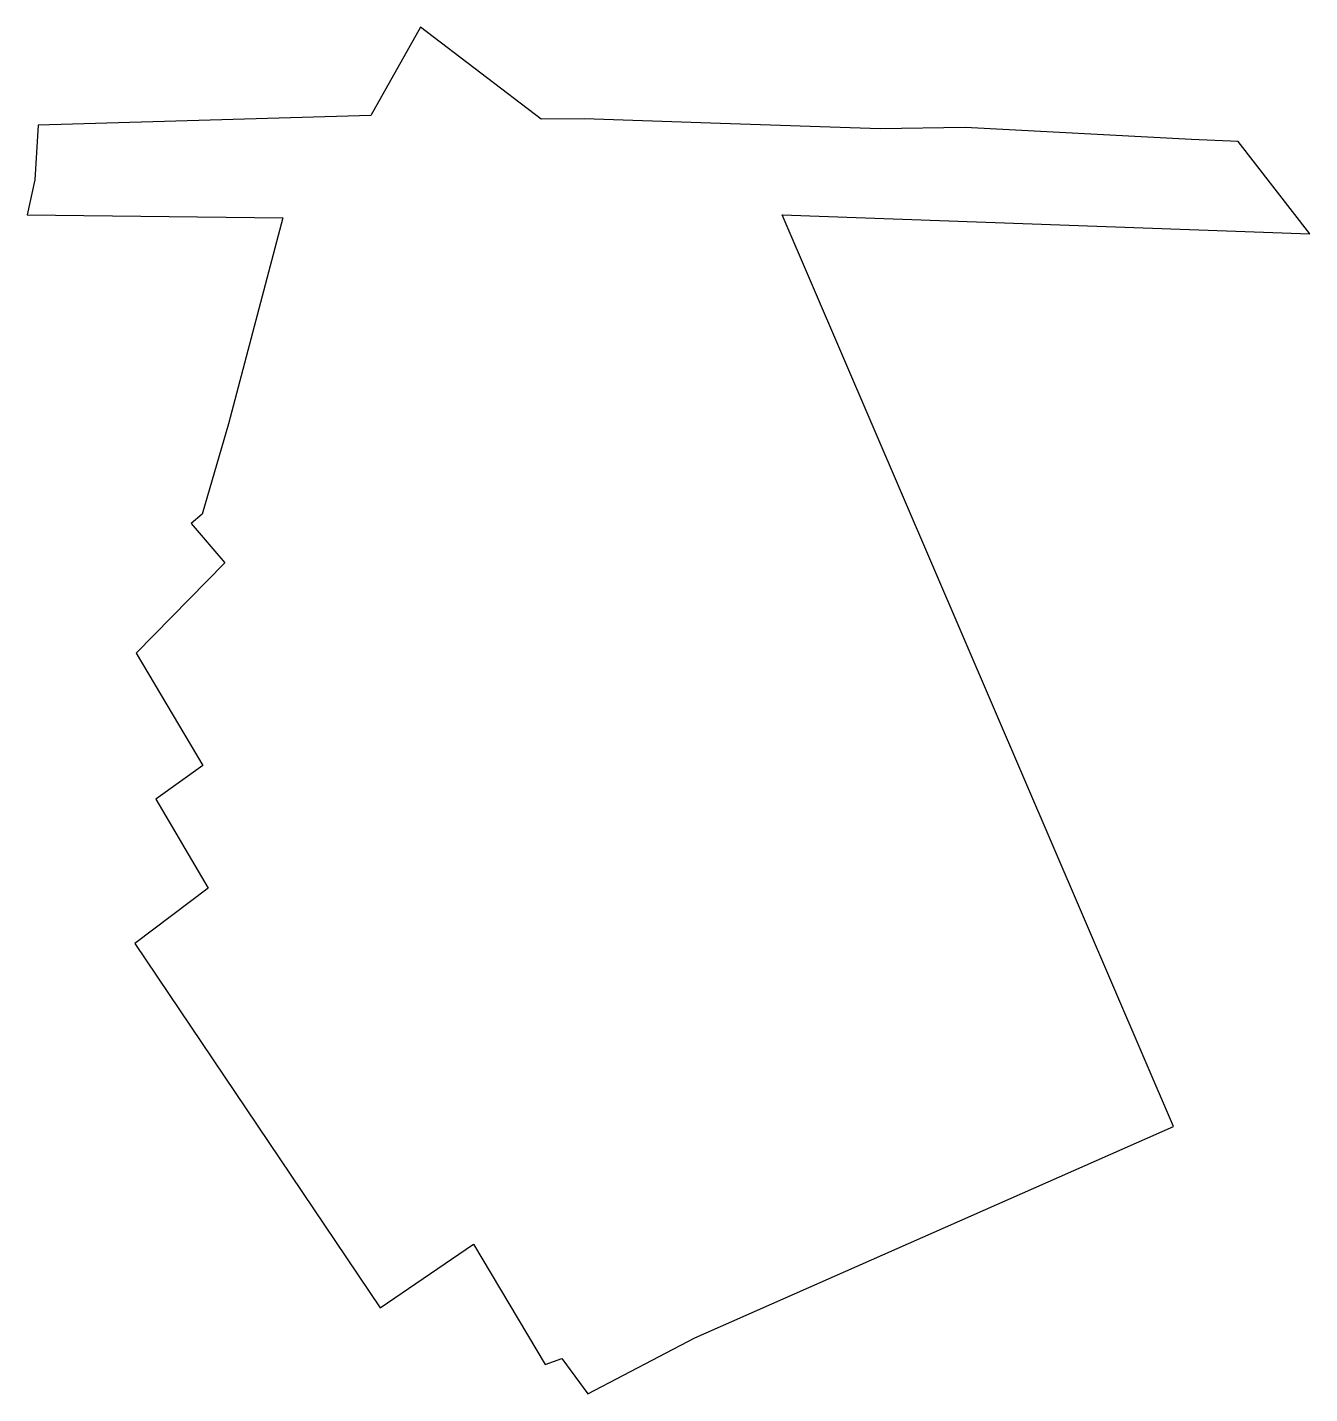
# Model space of a CAD drawing. Header units: inches. Extents: x 626603 to 626805, y 1342116 to 1342332.
import ezdxf

# ---------------------------------------------------------------- set-up
doc = ezdxf.new("R2010")
doc.units = ezdxf.units.IN
doc.header["$MEASUREMENT"] = 0

msp = doc.modelspace()

# ---------------------------------------------------------------- linework, layer by layer
at = {"color": 7, "ltscale": 0.5, "flags": 128}
msp.add_lwpolyline([(626631.273, 1342195.7812), (626619.6528, 1342186.9991), (626658.4647, 1342129.433), (626673.2121, 1342139.4693), (626684.5619, 1342120.4534), (626687.179, 1342121.4263), (626691.274, 1342115.8448), (626708.2066, 1342124.6465), (626783.854, 1342158.1048), (626721.984, 1342302.1848), (626805.393, 1342299.2117), (626794.1004, 1342313.7757), (626786.6927, 1342314.0996), (626750.9247, 1342315.9867), (626737.4743, 1342315.8157), (626710.6878, 1342316.7031), (626690.7492, 1342317.3636), (626683.9051, 1342317.3246), (626664.8444, 1342331.8451), (626656.984, 1342317.8948), (626604.404, 1342316.3548), (626603.8514, 1342307.7226), (626602.6779, 1342302.1971), (626643.0496, 1342301.7362), (626634.5058, 1342269.167), (626630.3058, 1342254.9004), (626628.5708, 1342253.4147), (626633.8883, 1342247.2053), (626619.8652, 1342232.9084), (626630.4216, 1342215.1345), (626623.0024, 1342209.8224), (626631.273, 1342195.7812)], close=True, dxfattribs=at)

doc.saveas('drawing.dxf')
